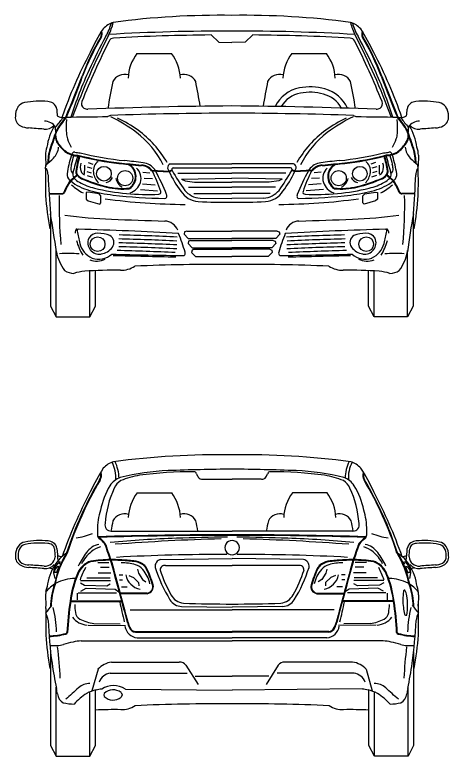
# Model space of a CAD drawing. Header units: millimetres. Extents: x -1 to 67.8, y -7.6 to 12.
# Drawn here: x 46.992 to 49.076, y 0.003 to 3.564 of the extents above; entities that cross this region are included whole.
import ezdxf

# ---------------------------------------------------------------- set-up
doc = ezdxf.new("R2010")
doc.units = ezdxf.units.MM

# ---------------------------------------------------------------- blocks, each defined once
blk = doc.blocks.new('2007 Saab 9-5 - Front view')
for p, q in [((-0.1003, 1.3534), (-0.0634, 1.3184)), ((0.1003, 1.3534), (0.0634, 1.3184)), ((-0.0634, 1.3184), (0, 1.3176)), ((0.0634, 1.3184), (0, 1.3176)), ((-0.4558, 1.2652), (-0.29, 1.2652)), ((0.2876, 1.2652), (0.4534, 1.2652)), ((-0.5836, 0.9668), (-0.5955, 0.9616)), ((0.5836, 0.9668), (0.5955, 0.9616)), ((-0.8128, 0.9536), (-0.7972, 0.9591)), ((0.8128, 0.9536), (0.7972, 0.9591)), ((-0.8951, 0.7756), (-0.8938, 0.7213)), ((-0.7701, 0.7781), (-0.7554, 0.7732)), ((-0.7691, 0.781), (-0.7545, 0.776)), ((-0.7545, 0.776), (-0.7389, 0.7764)), ((-0.7544, 0.773), (-0.7388, 0.7734)), ((0.7544, 0.773), (0.7388, 0.7734)), ((0.7545, 0.776), (0.7389, 0.7764)), ((0.7691, 0.781), (0.7545, 0.776)), ((0.7701, 0.7781), (0.7554, 0.7732)), ((0.8951, 0.7756), (0.8938, 0.7213)), ((-0.8944, 0.7098), (-0.8932, 0.7299)), ((-0.6953, 0.7196), (-0.6724, 0.7131)), ((-0.6898, 0.7413), (-0.6676, 0.7337)), ((-0.2959, 0.7351), (0, 0.7351)), ((-0.2818, 0.716), (0, 0.716)), ((0.2959, 0.7351), (0, 0.7351)), ((0.2818, 0.716), (0, 0.716)), ((0.6898, 0.7413), (0.6676, 0.7337)), ((0.6953, 0.7196), (0.6724, 0.7131)), ((0.8944, 0.7098), (0.8932, 0.7299)), ((-0.7595, 0.6686), (-0.7443, 0.681)), ((-0.7576, 0.6663), (-0.7425, 0.6786)), ((-0.6964, 0.6979), (-0.6752, 0.6919)), ((-0.6947, 0.6778), (-0.6697, 0.6707)), ((-0.4279, 0.6949), (-0.3942, 0.6915)), ((-0.3856, 0.7015), (-0.3015, 0.6967)), ((-0.3842, 0.7045), (-0.302, 0.6998)), ((-0.302, 0.6998), (-0.2886, 0.7051)), ((-0.3015, 0.6967), (-0.2877, 0.7022)), ((-0.2593, 0.6905), (0, 0.6905)), ((0.2593, 0.6905), (0, 0.6905)), ((0.3015, 0.6967), (0.2877, 0.7022)), ((0.302, 0.6998), (0.2886, 0.7051)), ((0.3856, 0.7015), (0.3015, 0.6967)), ((0.3842, 0.7045), (0.302, 0.6998)), ((0.4279, 0.6949), (0.3942, 0.6915)), ((0.6947, 0.6778), (0.6697, 0.6707)), ((0.6964, 0.6979), (0.6752, 0.6919)), ((0.7576, 0.6663), (0.7425, 0.6786)), ((0.7595, 0.6686), (0.7443, 0.681)), ((-0.776, 0.6545), (-0.7596, 0.6686)), ((-0.774, 0.6522), (-0.7576, 0.6663)), ((-0.4212, 0.6657), (-0.3819, 0.6635)), ((-0.2412, 0.6614), (0.0002, 0.6659)), ((-0.2412, 0.6614), (-0.2251, 0.6524)), ((-0.2251, 0.6524), (-0.1788, 0.6463)), ((-0.1788, 0.6463), (0, 0.6463)), ((0.2412, 0.6614), (-0.0002, 0.6659)), ((0.1788, 0.6463), (0, 0.6463)), ((0.2251, 0.6524), (0.1788, 0.6463)), ((0.2412, 0.6614), (0.2251, 0.6524)), ((0.4212, 0.6657), (0.3819, 0.6635)), ((0.774, 0.6522), (0.7576, 0.6663)), ((0.776, 0.6545), (0.7596, 0.6686)), ((-0.4391, 0.6119), (-0.3572, 0.6052)), ((-0.429, 0.6377), (-0.3684, 0.6343)), ((-0.2085, 0.6217), (0, 0.6217)), ((0.2085, 0.6217), (0, 0.6217)), ((0.4391, 0.6119), (0.3572, 0.6052)), ((0.429, 0.6377), (0.3684, 0.6343)), ((-0.8773, 0.5928), (-0.8157, 0.5928)), ((-0.8773, 0.5898), (-0.8157, 0.5898)), ((-0.6893, 0.5984), (-0.699, 0.5976)), ((-0.699, 0.5976), (-0.699, 0.5652)), ((-0.6375, 0.5903), (-0.6893, 0.5984)), ((-0.6285, 0.5806), (-0.6375, 0.5903)), ((-0.6285, 0.5474), (-0.6285, 0.5806)), ((-0.1833, 0.5921), (0, 0.5921)), ((0.1833, 0.5921), (0, 0.5921)), ((0.6285, 0.5806), (0.6375, 0.5903)), ((0.6285, 0.5474), (0.6285, 0.5806)), ((0.6375, 0.5903), (0.6893, 0.5984)), ((0.6893, 0.5984), (0.699, 0.5976)), ((0.699, 0.5976), (0.699, 0.5652)), ((0.8773, 0.5928), (0.8157, 0.5928)), ((0.8773, 0.5898), (0.8157, 0.5898)), ((-0.699, 0.5652), (-0.6893, 0.5571)), ((-0.6893, 0.5571), (-0.6342, 0.541)), ((-0.6342, 0.541), (-0.6285, 0.5474)), ((-0.1528, 0.569), (0.0001, 0.5675)), ((0.1528, 0.569), (-0.0001, 0.5675)), ((0.6342, 0.541), (0.6285, 0.5474)), ((0.6893, 0.5571), (0.6342, 0.541)), ((0.699, 0.5652), (0.6893, 0.5571)), ((-0.8706, 0.4925), (-0.8706, 0.0513)), ((0.8706, 0.4925), (0.8706, 0.0513)), ((-0.2268, 0.408), (-0.2295, 0.3968)), ((-0.2295, 0.3968), (-0.2102, 0.3763)), ((-0.217, 0.4117), (-0.2268, 0.408)), ((-0.217, 0.4117), (0, 0.4117)), ((0.217, 0.4117), (0, 0.4117)), ((0.2295, 0.3968), (0.2102, 0.3763)), ((0.217, 0.4117), (0.2268, 0.408)), ((0.2268, 0.408), (0.2295, 0.3968)), ((-0.2078, 0.3627), (-0.2105, 0.3515)), ((-0.2102, 0.3763), (0, 0.3763)), ((-0.198, 0.3664), (-0.2078, 0.3627)), ((-0.198, 0.3664), (0, 0.3664)), ((0.2102, 0.3763), (0, 0.3763)), ((0.198, 0.3664), (0, 0.3664)), ((0.198, 0.3664), (0.2078, 0.3627)), ((0.2078, 0.3627), (0.2105, 0.3515)), ((-0.2105, 0.3515), (-0.1912, 0.331)), ((-0.1815, 0.324), (-0.1913, 0.3204)), ((-0.1912, 0.331), (0, 0.331)), ((-0.1815, 0.324), (0, 0.324)), ((0.1912, 0.331), (0, 0.331)), ((0.1815, 0.324), (0, 0.324)), ((0.1815, 0.324), (0.1913, 0.3204)), ((0.2105, 0.3515), (0.1912, 0.331)), ((-0.8435, 0), (-0.8435, 0.3176)), ((-0.1913, 0.3204), (-0.194, 0.3092)), ((-0.194, 0.3092), (-0.1748, 0.2887)), ((-0.1748, 0.2887), (0, 0.2887)), ((0.1748, 0.2887), (0, 0.2887)), ((0.194, 0.3092), (0.1748, 0.2887)), ((0.1913, 0.3204), (0.194, 0.3092)), ((0.8435, 0), (0.8435, 0.3176)), ((-0.6827, 0), (-0.6827, 0.2203)), ((-0.6556, 0.0513), (-0.6556, 0.2217)), ((0.6556, 0.0513), (0.6556, 0.2217)), ((0.6827, 0), (0.6827, 0.2203)), ((-0.8706, 0.0513), (-0.8435, 0)), ((-0.6827, 0), (-0.6556, 0.0513)), ((0.6827, 0), (0.6556, 0.0513)), ((0.8706, 0.0513), (0.8435, 0)), ((-0.8435, 0), (-0.6827, 0)), ((0.8435, 0), (0.6827, 0))]:
    blk.add_line(p, q)
for centre, radius in [((-0.6142, 0.687), 0.0353), ((0.6142, 0.687), 0.0353), ((-0.5126, 0.6658), 0.0364), ((0.5126, 0.6658), 0.0364), ((-0.6447, 0.3486), 0.0352), ((0.6447, 0.3486), 0.0352)]:
    blk.add_circle(centre, radius)
for centre, radius, start, end in [((-0.0536, -2.49), 3.9381, 89.2204, 97.5236), ((0.0536, -2.49), 3.9381, 82.4764, 90.7796), ((-0.5374, 1.3096), 0.1092, 106.9111, 137.6632), ((-0.8411, 1.4863), 0.2737, 329.4825, 343.7416), ((-0.8347, 1.4762), 0.2725, 332.8747, 346.8249), ((0.5374, 1.3096), 0.1092, 42.3368, 73.0889), ((0.8347, 1.4762), 0.2725, 193.1751, 207.1253), ((0.8411, 1.4863), 0.2737, 196.2584, 210.5175), ((0.2346, 0.8388), 1.0118, 147.4459, 154.8099), ((-0.6545, 1.3579), 0.0285, 329.5765, 20.4071), ((-0.6545, 1.3579), 0.0315, 329.5765, 24.5564), ((-0.0169, -8.553), 9.9254, 89.90246, 93.31142), ((-0.0169, -8.553), 9.9068, 90.4822, 93.18742), ((0.0169, -8.553), 9.9254, 86.68858, 90.09754), ((0.0169, -8.553), 9.9068, 86.81258, 89.5178), ((-0.2346, 0.8388), 1.0118, 25.1901, 32.5541), ((0.6545, 1.3579), 0.0315, 155.4436, 210.4235), ((0.6545, 1.3579), 0.0285, 159.5929, 210.4235), ((2.6838, -0.3263), 3.6808, 152.8747, 159.5394), ((2.6838, -0.3263), 3.6659, 153.2432, 158.2225), ((0.4147, 0.7301), 1.2114, 149.5765, 159.409), ((0.4147, 0.7301), 1.2084, 149.5765, 159.409), ((1.8062, 0.0476), 2.7394, 151.6766, 155.4427), ((-0.5663, 1.3124), 0.0261, 93.1874, 153.2432), ((0.5663, 1.3124), 0.0261, 26.7568, 86.8126), ((-2.6838, -0.3263), 3.6659, 21.7775, 26.7568), ((-2.6838, -0.3263), 3.6808, 20.4606, 27.1253), ((-1.8062, 0.0476), 2.7394, 24.5573, 28.3234), ((-0.4147, 0.7301), 1.2084, 20.591, 30.4235), ((-0.4147, 0.7301), 1.2114, 20.591, 30.4235), ((1.3972, 0.1817), 2.3456, 152.3707, 160.6826), ((-0.286, 1.1375), 0.2124, 143.0565, 177.6664), ((-0.4598, 1.1375), 0.2124, 2.3336, 36.9435), ((0.4574, 1.1375), 0.2124, 143.0565, 177.6664), ((0.2836, 1.1375), 0.2124, 2.3336, 36.9435), ((-1.3972, 0.1817), 2.3456, 19.3174, 27.6293), ((1.1336, 0.355), 1.9999, 155.4427, 162.4107), ((-1.1336, 0.355), 1.9999, 17.5893, 24.5573), ((-6.5629, 3.3515), 6.2424, 337.46479, 339.409), ((-6.5629, 3.3515), 6.2454, 337.46479, 339.409), ((-0.5157, 1.1003), 0.0638, 73.028, 151.6609), ((-0.2301, 1.1003), 0.0638, 28.3391, 106.972), ((0.2277, 1.1003), 0.0638, 73.028, 151.6609), ((0.5133, 1.1003), 0.0638, 28.3391, 106.972), ((6.5629, 3.3515), 6.2454, 200.591, 202.53521), ((6.5629, 3.3515), 6.2424, 200.591, 202.53521), ((1.9498, 0.607), 2.5754, 168.2692, 171.2195), ((-2.6956, 0.607), 2.5754, 9.0266, 11.7308), ((2.6932, 0.607), 2.5754, 168.2692, 170.9726), ((-1.9522, 0.607), 2.5754, 8.7824, 11.7308), ((0.3553, 0.9366), 0.1655, 100.882, 153.5808), ((0.3553, 0.9366), 0.1399, 100.882, 148.4859), ((0.3748, 0.8356), 0.2683, 74.518, 100.882), ((0.3748, 0.8356), 0.2426, 74.518, 100.882), ((0.4009, 0.93), 0.1447, 30.022, 74.518), ((0.4009, 0.93), 0.1703, 24.8071, 74.518), ((-0.9222, 0.6534), 0.3823, 84.1888, 100.9597), ((-0.8896, 0.9735), 0.0605, 58.9723, 84.1888), ((-0.6963, 1.0241), 0.0261, 158.2225, 235.429), ((0.6963, 1.0241), 0.0261, 304.571, 21.7775), ((0.8896, 0.9735), 0.0605, 95.8112, 121.0277), ((0.9222, 0.6534), 0.3823, 79.0403, 95.8112), ((-0.9669, 0.967), 0.0726, 146.0793, 183.1418), ((-0.9846, 0.9777), 0.0521, 101.4487, 144.9675), ((-0.8769, 0.9946), 0.0359, 4.6718, 58.9723), ((4.4861, 1.4329), 5.345, 184.6718, 185.025), ((-0.6915, 1.031), 0.0344, 235.429, 269.4888), ((0.1758, -21.286), 22.2994, 90.45165, 92.2298), ((-0.1758, -21.286), 22.2994, 87.7702, 89.54835), ((0.6915, 1.031), 0.0344, 270.5112, 304.571), ((-4.4861, 1.4329), 5.345, 354.975, 355.3282), ((0.8769, 0.9946), 0.0359, 121.0277, 175.3282), ((0.9846, 0.9777), 0.0521, 35.0325, 78.5513), ((0.9669, 0.967), 0.0726, 356.8582, 33.9207), ((-0.995, 0.9573), 0.0448, 172.5567, 244.4334), ((-0.8111, 1.0113), 0.054, 239.6131, 284.9051), ((-0.9625, 23.0743), 22.1158, 270.42833, 270.95098), ((0.0607, -17.4762), 18.4543, 90.18832, 92.00062), ((-0.0607, -17.4762), 18.4543, 87.99938, 89.81168), ((0.9625, 23.0743), 22.1158, 269.04902, 269.57167), ((0.8111, 1.0113), 0.054, 255.0949, 300.3869), ((0.995, 0.9573), 0.0448, 295.5666, 7.4433), ((-0.9009, 0.8738), 0.0659, 34.6896, 89.3942), ((-1.1382, 1.1804), 0.3967, 317.2754, 325.1119), ((-0.5092, 0.7083), 0.3819, 138.9526, 151.1988), ((-0.5092, 0.7083), 0.3789, 138.9526, 151.1988), ((-0.3191, 0.9102), 0.4762, 175.5721, 183.6258), ((-0.8626, 0.3567), 0.6655, 52.5495, 65.0087), ((-0.8244, 0.3799), 0.637, 54.0636, 64.338), ((0.8244, 0.3799), 0.637, 115.662, 125.9364), ((0.8626, 0.3567), 0.6655, 114.9913, 127.4505), ((0.3191, 0.9102), 0.4762, 356.3742, 4.4279), ((0.5092, 0.7083), 0.3789, 28.8012, 41.0474), ((0.5092, 0.7083), 0.3819, 28.8012, 41.0474), ((1.1382, 1.1804), 0.3967, 214.8881, 222.7246), ((0.9009, 0.8738), 0.0659, 90.6058, 145.3104), ((-0.9691, 1.0115), 0.105, 244.4334, 265.9391), ((-1.5355, -6.9675), 7.8941, 85.40401, 85.93915), ((-0.8981, 0.9616), 0.0606, 265.404, 316.7081), ((-0.6369, 0.7839), 0.2528, 148.1215, 173.1003), ((22.049, -7.0915), 24.2451, 160.77381, 160.98155), ((-12.8399, 0.2333), 12.0123, 3.1231, 3.23584), ((22.049, -7.0915), 24.2421, 160.77381, 160.80265), ((-0.7394, 0.4971), 0.4923, 29.5926, 54.0636), ((0.7394, 0.4971), 0.4923, 125.9364, 150.4074), ((-22.049, -7.0915), 24.2421, 19.19735, 19.22619), ((-22.049, -7.0915), 24.2451, 19.01845, 19.22619), ((12.8399, 0.2333), 12.0123, 176.76416, 176.8769), ((0.6369, 0.7839), 0.2528, 6.8997, 31.8785), ((0.8981, 0.9616), 0.0606, 223.2919, 274.596), ((1.5355, -6.9675), 7.8941, 94.06085, 94.59599), ((0.9691, 1.0115), 0.105, 274.0609, 295.5666), ((22.049, -7.0915), 24.2421, 160.82137, 160.98155), ((-12.8399, 0.2333), 12.0093, 2.98316, 3.05044), ((-0.7976, 0.8633), 0.0495, 186.0832, 215.2253), ((-12.8399, 0.2333), 12.0123, 2.98316, 3.08541), ((-0.7976, 0.8633), 0.0465, 186.0832, 215.2253), ((-0.6965, 0.8863), 0.098, 183.6258, 199.014), ((-0.733, 0.5258), 0.4524, 26.8722, 52.5495), ((0.733, 0.5258), 0.4524, 127.4505, 153.1278), ((0.6965, 0.8863), 0.098, 340.986, 356.3742), ((0.7976, 0.8633), 0.0465, 324.7747, 353.9168), ((0.7976, 0.8633), 0.0495, 324.7747, 353.9168), ((12.8399, 0.2333), 12.0123, 176.91459, 177.01684), ((12.8399, 0.2333), 12.0093, 176.94956, 177.01684), ((-22.049, -7.0915), 24.2421, 19.01845, 19.17863), ((-0.6778, 0.9423), 0.193, 213.8493, 230.1765), ((-0.6778, 0.9423), 0.19, 213.8493, 230.1765), ((-0.5429, 0.9392), 0.2604, 199.014, 208.7017), ((0.5429, 0.9392), 0.2604, 331.2983, 340.986), ((0.6778, 0.9423), 0.19, 309.8235, 326.1507), ((0.6778, 0.9423), 0.193, 309.8235, 326.1507), ((-0.793, 0.7766), 0.1021, 158.3, 180.518), ((-0.7003, 0.7499), 0.1822, 160.9816, 173.3375), ((-0.7003, 0.7499), 0.1792, 160.9816, 173.3375), ((-0.9209, 0.8244), 0.0897, 316.1065, 353.5066), ((-0.7504, 0.8553), 0.0796, 230.1765, 255.8735), ((-0.7504, 0.8553), 0.0766, 230.1765, 255.8735), ((-0.7042, 0.7505), 0.0709, 150.4441, 154.7961), ((-0.7563, 0.78), 0.011, 77.8086, 150.4441), ((-0.7155, 0.9689), 0.1822, 257.8086, 265.9337), ((-0.3627, 2.2476), 1.5055, 255.9447, 264.2203), ((0.3627, 2.2476), 1.5055, 275.7797, 284.0553), ((0.7155, 0.9689), 0.1822, 274.0663, 282.1914), ((0.7563, 0.78), 0.011, 29.5559, 102.1914), ((0.7042, 0.7505), 0.0709, 25.2039, 29.5559), ((0.7504, 0.8553), 0.0766, 284.1265, 309.8235), ((0.7504, 0.8553), 0.0796, 284.1265, 309.8235), ((0.9209, 0.8244), 0.0897, 186.4934, 223.8935), ((0.7003, 0.7499), 0.1792, 6.6625, 19.0184), ((0.7003, 0.7499), 0.1822, 6.6625, 19.0184), ((0.793, 0.7766), 0.1021, 359.482, 21.7), ((-1.0589, 0.9572), 0.2813, 306.0998, 316.1065), ((-0.0298, 0.6716), 0.8573, 173.3375, 175.5976), ((-0.0298, 0.6716), 0.8543, 173.3375, 175.4727), ((-0.2069, 0.5996), 0.5906, 163.121, 171.4819), ((-0.7042, 0.7505), 0.0709, 157.231, 163.121), ((-2.8866, 1.3182), 2.1963, 344.5432, 345.6609), ((1.3191, 0.1477), 2.1523, 163.0976, 165.367), ((-2.8866, 1.3182), 2.1963, 345.7393, 345.7404), ((-0.3557, 0.6493), 0.3969, 162.0099, 172.6665), ((-0.3557, 0.6493), 0.3939, 161.9834, 172.6665), ((-0.3924, 2.0828), 1.3545, 255.1458, 255.43), ((-0.3924, 2.0828), 1.3515, 255.1458, 263.6472), ((-0.3924, 2.0828), 1.3545, 255.5571, 263.6472), ((-0.9092, -3.1514), 3.9211, 82.9281, 84.2203), ((0.9092, -3.1514), 3.9211, 95.7797, 97.0719), ((0.3924, 2.0828), 1.3515, 276.3528, 284.8542), ((0.3924, 2.0828), 1.3545, 276.3528, 284.4429), ((0.3557, 0.6493), 0.3939, 7.3335, 18.0166), ((0.3924, 2.0828), 1.3545, 284.57, 284.8542), ((0.3557, 0.6493), 0.3969, 7.3335, 17.9901), ((-1.3191, 0.1477), 2.1523, 14.633, 16.9024), ((2.8866, 1.3182), 2.1963, 194.2596, 194.2607), ((2.8866, 1.3182), 2.1963, 194.3391, 195.4568), ((0.7042, 0.7505), 0.0709, 16.879, 22.769), ((0.2069, 0.5996), 0.5906, 8.5181, 16.879), ((1.0589, 0.9572), 0.2813, 223.8935, 233.9002), ((0.0298, 0.6716), 0.8543, 4.5273, 6.6625), ((0.0298, 0.6716), 0.8573, 4.4024, 6.6625), ((-0.6587, 0.7022), 0.1152, 164.5432, 175.0877), ((-0.6631, 0.7197), 0.0646, 163.9684, 199.2167), ((-1.6052, 0.7185), 0.8985, 357.9217, 0.5887), ((-0.6085, 0.7003), 0.0569, 126.1178, 187.8676), ((-0.0541, 5.1215), 4.412, 263.6472, 264.2279), ((-0.0541, 5.1215), 4.409, 263.6472, 265.0625), ((-0.5287, 0.674), 0.0656, 1.4044, 61.9137), ((-0.0541, 5.1215), 4.412, 264.3197, 265.0625), ((-0.5287, 0.674), 0.0686, 1.4044, 56.4446), ((-0.5019, 0.6653), 0.0659, 342.0353, 48.1738), ((-0.4401, 0.6534), 0.0728, 41.4631, 85.0625), ((-0.4401, 0.6534), 0.0758, 42.4163, 85.0625), ((-0.4365, 0.6594), 0.0811, 35.5623, 82.9281), ((-0.287, 0.7155), 0.0216, 114.3498, 183.1125), ((0.1111, 0.8811), 0.4515, 201.6777, 203.6779), ((-0.2793, 0.7069), 0.00947, 104.9616, 210.2711), ((0.2793, 0.7069), 0.00947, 329.7289, 75.0384), ((0.287, 0.7155), 0.0216, 356.8875, 65.6502), ((-0.1111, 0.8811), 0.4515, 336.3221, 338.3223), ((0.4365, 0.6594), 0.0811, 97.0719, 144.4377), ((0.4401, 0.6534), 0.0758, 94.9375, 137.5837), ((0.4401, 0.6534), 0.0728, 94.9375, 138.5369), ((0.0541, 5.1215), 4.409, 274.9375, 276.3528), ((0.0541, 5.1215), 4.412, 274.9375, 275.6803), ((0.5019, 0.6653), 0.0659, 131.8262, 197.9647), ((0.5287, 0.674), 0.0686, 123.5554, 178.5956), ((0.5287, 0.674), 0.0656, 118.0863, 178.5956), ((0.0541, 5.1215), 4.412, 275.7721, 276.3528), ((0.6085, 0.7003), 0.0569, 352.1324, 53.8822), ((1.6052, 0.7185), 0.8985, 179.4113, 182.0783), ((0.6631, 0.7197), 0.0646, 340.7833, 16.0316), ((0.6587, 0.7022), 0.1152, 4.9123, 15.4568), ((3.011, 0.6474), 3.9059, 179.0845, 180.9595), ((-0.8921, 0.7058), 0.00465, 20.9967, 119.0705), ((-0.9645, 0.678), 0.0822, 2.1439, 20.9967), ((3.0525, 0.8284), 3.9376, 182.1439, 184.8613), ((-0.758, 0.6821), 0.0333, 171.4819, 230.0034), ((-0.7449, 0.7096), 0.0286, 175.0877, 224.2527), ((-0.737, 0.6842), 0.0272, 164.6869, 214.6398), ((-0.7239, 0.6966), 0.0257, 172.6665, 214.4975), ((-0.7239, 0.6966), 0.0227, 172.6665, 214.4975), ((-0.7005, 0.7127), 0.0541, 214.4975, 246.508), ((-0.7005, 0.7127), 0.0511, 214.4975, 246.508), ((-0.6972, 0.7078), 0.0285, 199.2167, 247.0164), ((-0.5786, 0.7044), 0.0871, 187.8676, 224.2801), ((-1.1028, 0.3461), 0.8032, 18.5521, 26.2477), ((-1.1657, 0.2547), 0.9146, 29.3923, 29.605), ((-1.1657, 0.2547), 0.9146, 21.3168, 29.1693), ((0.1111, 0.8811), 0.4515, 204.0822, 217.9251), ((1.0781, 1.5102), 1.5868, 210.6149, 214.6877), ((-1.0781, 1.5102), 1.5868, 325.3123, 329.3851), ((-0.1111, 0.8811), 0.4515, 322.0749, 335.9178), ((1.1657, 0.2547), 0.9146, 150.8307, 158.6832), ((1.1028, 0.3461), 0.8032, 153.7523, 161.4479), ((1.1657, 0.2547), 0.9146, 150.395, 150.6077), ((0.5786, 0.7044), 0.0871, 315.7199, 352.1324), ((0.6972, 0.7078), 0.0285, 292.9836, 340.7833), ((0.7005, 0.7127), 0.0511, 293.492, 325.5025), ((0.7005, 0.7127), 0.0541, 293.492, 325.5025), ((0.7239, 0.6966), 0.0227, 325.5025, 7.3335), ((0.7239, 0.6966), 0.0257, 325.5025, 7.3335), ((0.737, 0.6842), 0.0272, 325.3602, 15.3131), ((0.7449, 0.7096), 0.0286, 315.7473, 4.9123), ((0.758, 0.6821), 0.0333, 309.9966, 8.5181), ((-3.0525, 0.8284), 3.9376, 355.1387, 357.8561), ((0.9645, 0.678), 0.0822, 159.0033, 177.8561), ((0.8921, 0.7058), 0.00465, 60.9295, 159.0033), ((-3.011, 0.6474), 3.9059, 359.0405, 0.9155), ((-0.5482, 0.4977), 0.2766, 145.574, 158.8502), ((-0.5482, 0.4977), 0.2736, 145.6213, 158.8502), ((-0.6192, 0.8476), 0.2493, 230.0034, 230.9229), ((-0.6192, 0.8476), 0.2493, 231.6145, 254.9502), ((-0.6894, 0.7249), 0.0899, 220.5737, 241.4531), ((-0.5879, 0.9115), 0.3023, 241.4531, 256.3897), ((-0.4274, 1.3409), 0.739, 246.508, 256.3411), ((-0.4274, 1.3409), 0.736, 246.508, 256.3411), ((-0.6151, 0.6896), 0.0471, 285.0445, 334.9172), ((-0.492, 0.6807), 0.0679, 194.5533, 239.236), ((-0.5325, 0.6739), 0.0693, 306.2928, 1.4044), ((-0.5325, 0.6739), 0.0723, 306.2928, 1.4044), ((-0.5137, 0.6691), 0.0783, 288.8154, 342.0353), ((0.5137, 0.6691), 0.0783, 197.9647, 251.1846), ((0.5325, 0.6739), 0.0723, 178.5956, 233.7072), ((0.5325, 0.6739), 0.0693, 178.5956, 233.7072), ((0.492, 0.6807), 0.0679, 300.764, 345.4467), ((0.6151, 0.6896), 0.0471, 205.0828, 254.9555), ((0.4274, 1.3409), 0.736, 283.6589, 293.492), ((0.4274, 1.3409), 0.739, 283.6589, 293.492), ((0.5879, 0.9115), 0.3023, 283.6103, 298.5469), ((0.6192, 0.8476), 0.2493, 285.0498, 308.3855), ((0.6894, 0.7249), 0.0899, 298.5469, 319.4263), ((0.5482, 0.4977), 0.2736, 21.1498, 34.3787), ((0.6192, 0.8476), 0.2493, 309.0771, 309.9966), ((0.5482, 0.4977), 0.2766, 21.1498, 34.426), ((-0.593, 0.8295), 0.2639, 227.7878, 242.6116), ((-0.4698, 1.4034), 0.8248, 254.9502, 263.0156), ((-0.4048, 1.668), 1.0807, 256.3897, 272.8515), ((-0.5241, 0.9431), 0.3297, 256.3411, 275.7368), ((-0.5241, 0.9431), 0.3267, 256.3411, 275.7368), ((-0.1397, 0.6849), 0.1167, 221.7922, 263.5714), ((0.1397, 0.6849), 0.1167, 276.4286, 318.2078), ((0.4048, 1.668), 1.0807, 267.1485, 283.6103), ((0.5241, 0.9431), 0.3297, 264.2632, 283.6589), ((0.5241, 0.9431), 0.3267, 264.2632, 283.6589), ((0.4698, 1.4034), 0.8248, 276.9844, 285.0498), ((0.593, 0.8295), 0.2639, 297.3884, 312.2122), ((0.6965, 0.6965), 1.5949, 184.1173, 189.9235), ((1.3424, 0.5355), 2.1718, 178.7436, 184.9914), ((-0.8157, 0.6047), 0.0119, 270, 326.2484), ((-0.8157, 0.6047), 0.0149, 270, 326.2484), ((-0.2986, 2.8005), 2.2323, 263.0156, 269.4134), ((-0.3507, 0.5986), 0.00988, 268.1842, 18.5521), ((-0.3204, 0.5754), 0.00723, 261.4089, 338.6832), ((-0.3321, 0.58), 0.0198, 338.6832, 21.3168), ((-0.1565, 0.6576), 0.1038, 211.3594, 267.3311), ((0.1565, 0.6576), 0.1038, 272.6689, 328.6406), ((0.3321, 0.58), 0.0198, 158.6832, 201.3168), ((0.3204, 0.5754), 0.00723, 201.3168, 278.5911), ((0.2986, 2.8005), 2.2323, 270.5866, 276.9844), ((0.3507, 0.5986), 0.00988, 161.4479, 271.8158), ((0.8157, 0.6047), 0.0149, 213.7516, 270), ((0.8157, 0.6047), 0.0119, 213.7516, 270), ((-1.3424, 0.5355), 2.1718, 355.0086, 1.2564), ((-0.6965, 0.6965), 1.5949, 350.0765, 355.8827), ((-0.2172, 3.4026), 2.8628, 262.159, 269.8502), ((-0.0256, 2.8213), 2.2715, 266.5739, 270.6448), ((0.0256, 2.8213), 2.2715, 269.3552, 273.4261), ((0.2172, 3.4026), 2.8628, 270.1498, 277.841), ((-5.3013, -0.2837), 4.4982, 7.6112, 9.9645), ((-0.4891, 2.8208), 2.354, 262.3617, 267.8209), ((0.9643, 41.018), 40.5789, 267.82095, 268.18357), ((-0.9643, 41.018), 40.5789, 271.81643, 272.17905), ((0.4891, 2.8208), 2.354, 272.1791, 277.6383), ((5.3013, -0.2837), 4.4982, 170.0355, 172.3888), ((-0.3242, 0.3903), 0.0692, 21.8016, 88.1836), ((0.3242, 0.3903), 0.0692, 91.8164, 158.1984), ((-0.7312, 0.4039), 0.022, 121.1021, 184.3451), ((-0.7361, 0.413), 0.00727, 92.2022, 192.2613), ((4.487, 1.5481), 5.3523, 192.2613, 192.9065), ((-1.1558, -15.2517), 15.6775, 86.71065, 88.46702), ((-0.6446, 0.351), 0.05, 88.45, 149.0661), ((-0.6485, 0.2085), 0.1926, 70.8501, 88.45), ((-0.9398, -14.6575), 15.0558, 87.42136, 88.48236), ((-0.9195, 0.1193), 0.7202, 15.3546, 22.9447), ((0.9195, 0.1193), 0.7202, 157.0553, 164.6454), ((1.1558, -15.2517), 15.6775, 91.53298, 93.28935), ((0.9398, -14.6575), 15.0558, 91.51764, 92.57864), ((0.6485, 0.2085), 0.1926, 91.55, 109.1499), ((0.6446, 0.351), 0.05, 30.9339, 91.55), ((-4.487, 1.5481), 5.3523, 347.0935, 347.7387), ((0.7361, 0.413), 0.00727, 347.7387, 87.7978), ((0.7312, 0.4039), 0.022, 355.6549, 58.8979), ((-0.4831, 0.4374), 0.2726, 195.1426, 211.4132), ((-0.6369, 0.3556), 0.0549, 157.2916, 279.0311), ((-0.6065, 0.3567), 0.0398, 325.9753, 57.8869), ((-0.9423, -14.6768), 15.0558, 87.42136, 88.48236), ((0.9423, -14.6768), 15.0558, 91.51764, 92.57864), ((0.6065, 0.3567), 0.0398, 122.1131, 214.0247), ((0.6369, 0.3556), 0.0549, 260.9689, 22.7084), ((0.4831, 0.4374), 0.2726, 328.5868, 344.8574), ((-0.6315, 0.3752), 0.1012, 192.9065, 247.1267), ((-0.6417, 0.3858), 0.0854, 279.0311, 323.0421), ((-0.941, -14.6955), 15.0558, 87.42136, 88.48236), ((-0.941, -14.7143), 15.0558, 87.42136, 88.48236), ((0.941, -14.7143), 15.0558, 91.51764, 92.57864), ((0.941, -14.6955), 15.0558, 91.51764, 92.57864), ((0.6417, 0.3858), 0.0854, 216.9579, 260.9689), ((0.6315, 0.3752), 0.1012, 292.8733, 347.0935), ((-0.6197, 0.3566), 0.2274, 191.2876, 216.2494), ((-0.7882, -0.5487), 0.8524, 86.3342, 92.6155), ((-0.6404, 0.3748), 0.0977, 251.8441, 310.4966), ((0.6372, 53.6083), 53.3216, 268.6953, 269.06889), ((-1.4166, -43.3838), 43.6846, 88.49506, 88.88852), ((-0.9491, -14.7323), 15.0558, 87.42136, 88.48236), ((-0.2411, 0.3055), 0.0167, 314.7854, 15.3546), ((0.2411, 0.3055), 0.0167, 164.6454, 225.2146), ((-0.6372, 53.6083), 53.3216, 270.93111, 271.3047), ((1.4166, -43.3838), 43.6846, 91.11148, 91.50494), ((0.9491, -14.7323), 15.0558, 91.51764, 92.57864), ((0.6404, 0.3748), 0.0977, 229.5034, 288.1559), ((0.7882, -0.5487), 0.8524, 87.3845, 93.6658), ((0.6197, 0.3566), 0.2274, 323.7506, 348.7124), ((-0.6491, 0.3532), 0.0862, 247.4204, 298.3472), ((-0.0801, -8.1447), 8.3961, 89.45329, 92.63249), ((0.0801, -8.1447), 8.3961, 87.36751, 90.54671), ((0.6491, 0.3532), 0.0862, 241.6528, 292.5796), ((-0.7551, 0.2969), 0.0888, 237.2714, 267.6537), ((-0.6812, -0.0366), 0.2567, 95.6695, 107.5774), ((-0.5643, -1.8859), 2.1095, 89.1983, 93.8676), ((-0.533, 0.351), 0.1275, 269.1983, 301.8234), ((0.533, 0.351), 0.1275, 238.1766, 270.8017), ((0.5643, -1.8859), 2.1095, 86.1324, 90.8017), ((0.6812, -0.0366), 0.2567, 72.4226, 84.3305), ((0.7551, 0.2969), 0.0888, 272.3463, 302.7286)]:
    blk.add_arc(centre, radius, start, end)
blk = doc.blocks.new('2007 Saab 9-5 - Rear view')
for p, q in [((-0.1403, 1.3301), (0, 1.3301)), ((0.1403, 1.3301), (0, 1.3301)), ((-0.4558, 1.2652), (-0.29, 1.2652)), ((0.4558, 1.2652), (0.29, 1.2652)), ((-0.5801, 1.0813), (0, 1.0813)), ((0.5801, 1.0813), (0, 1.0813)), ((-0.8285, 0.9345), (-0.8447, 0.9167)), ((-0.8273, 0.9226), (-0.8258, 0.9345)), ((-0.6449, 0.9297), (-0.5915, 0.9297)), ((-0.3422, 0.9455), (0, 0.9494)), ((0.3422, 0.9455), (0, 0.9494)), ((0.6449, 0.9297), (0.5915, 0.9297)), ((0.8273, 0.9226), (0.8258, 0.9345)), ((0.8285, 0.9345), (0.8447, 0.9167)), ((-0.8774, 0.9055), (-0.8584, 0.9)), ((-0.8554, 0.895), (-0.8566, 0.8808)), ((-0.8447, 0.9167), (-0.8554, 0.895)), ((-0.8437, 0.9061), (-0.8528, 0.8934)), ((-0.8528, 0.8934), (-0.8528, 0.8832)), ((-0.8317, 0.911), (-0.8439, 0.8793)), ((-0.6323, 0.9077), (-0.5907, 0.9077)), ((-0.4545, 0.8979), (-0.4497, 0.8787)), ((-0.3192, 0.9162), (0, 0.9162)), ((0.3192, 0.9162), (0, 0.9162)), ((0.4545, 0.8979), (0.4497, 0.8787)), ((0.6323, 0.9077), (0.5907, 0.9077)), ((0.8317, 0.911), (0.8439, 0.8793)), ((0.8437, 0.9061), (0.8528, 0.8934)), ((0.8447, 0.9167), (0.8554, 0.895)), ((0.8528, 0.8934), (0.8528, 0.8832)), ((0.8554, 0.895), (0.8566, 0.8808)), ((0.8774, 0.9055), (0.8584, 0.9)), ((-0.8566, 0.8808), (-0.8514, 0.8528)), ((-0.6976, 0.8574), (-0.586, 0.8574)), ((-0.6433, 0.8802), (-0.5828, 0.8802)), ((-0.5428, 0.8708), (-0.5247, 0.8708)), ((-0.4958, 0.868), (-0.4736, 0.859)), ((-0.4736, 0.859), (-0.4491, 0.8339)), ((-0.4497, 0.8787), (-0.4305, 0.8494)), ((0.4497, 0.8787), (0.4305, 0.8494)), ((0.4736, 0.859), (0.4491, 0.8339)), ((0.4958, 0.868), (0.4736, 0.859)), ((0.5428, 0.8708), (0.5247, 0.8708)), ((0.6433, 0.8802), (0.5828, 0.8802)), ((0.6976, 0.8574), (0.586, 0.8574)), ((0.8566, 0.8808), (0.8514, 0.8528)), ((-0.7284, 0.8325), (-0.7079, 0.8209)), ((-0.7283, 0.8441), (-0.5837, 0.8441)), ((-0.7079, 0.8209), (-0.6015, 0.818)), ((-0.6015, 0.818), (-0.5847, 0.8274)), ((-0.5412, 0.8472), (-0.5262, 0.8472)), ((-0.4491, 0.8339), (-0.4485, 0.8189)), ((-0.4305, 0.8494), (-0.4138, 0.8369)), ((0.4305, 0.8494), (0.4138, 0.8369)), ((0.4491, 0.8339), (0.4485, 0.8189)), ((0.5412, 0.8472), (0.5262, 0.8472)), ((0.7283, 0.8441), (0.5837, 0.8441)), ((0.6015, 0.818), (0.5847, 0.8274)), ((0.7079, 0.8209), (0.6015, 0.818)), ((0.7284, 0.8325), (0.7079, 0.8209)), ((-0.7386, 0.7844), (-0.5547, 0.7844)), ((-0.7262, 0.7925), (-0.6999, 0.8078)), ((-0.6999, 0.8078), (-0.5621, 0.8027)), ((-0.5621, 0.8027), (-0.5432, 0.7895)), ((-0.4074, 0.7834), (-0.5368, 0.7834)), ((-0.5302, 0.8142), (-0.5035, 0.8142)), ((0.4074, 0.7834), (0.5368, 0.7834)), ((0.5302, 0.8142), (0.5035, 0.8142)), ((0.5621, 0.8027), (0.5432, 0.7895)), ((0.7386, 0.7844), (0.5547, 0.7844)), ((0.6999, 0.8078), (0.5621, 0.8027)), ((0.7262, 0.7925), (0.6999, 0.8078)), ((-0.8951, 0.7756), (-0.8938, 0.7213)), ((-0.7441, 0.7828), (-0.7441, 0.7506)), ((-0.4074, 0.7804), (-0.536, 0.7804)), ((0.4074, 0.7804), (0.536, 0.7804)), ((0.7441, 0.7828), (0.7441, 0.7506)), ((0.8951, 0.7756), (0.8938, 0.7213)), ((-0.8944, 0.7098), (-0.8932, 0.7299)), ((-0.7748, 0.7437), (-0.5293, 0.7437)), ((-0.7731, 0.7467), (-0.5301, 0.7467)), ((-0.243, 0.719), (0, 0.7157)), ((0.243, 0.719), (0, 0.7157)), ((0.7748, 0.7437), (0.5293, 0.7437)), ((0.7731, 0.7467), (0.5301, 0.7467)), ((0.8944, 0.7098), (0.8932, 0.7299)), ((-0.4901, 0.7027), (0, 0.7027)), ((0.4901, 0.7027), (0, 0.7027)), ((-0.6911, 0.6286), (-0.5115, 0.627)), ((-0.6637, 0.6377), (-0.5368, 0.6356)), ((0.6911, 0.6286), (0.5115, 0.627)), ((0.6637, 0.6377), (0.5368, 0.6356)), ((-0.4637, 0.5986), (0, 0.5986)), ((-0.4637, 0.5956), (0, 0.5956)), ((0.4637, 0.5986), (0, 0.5986)), ((0.4637, 0.5956), (0, 0.5956)), ((-0.7246, 0.5533), (0, 0.5533)), ((-0.4554, 0.5687), (0, 0.5687)), ((0.4554, 0.5687), (0, 0.5687)), ((0.7246, 0.5533), (0, 0.5533)), ((-0.8715, 0.5028), (-0.8715, 0.0513)), ((0.8715, 0.5028), (0.8715, 0.0513)), ((-0.5786, 0.4522), (-0.2534, 0.4522)), ((-0.2215, 0.4367), (-0.163, 0.3442)), ((0.2215, 0.4367), (0.163, 0.3442)), ((0.5786, 0.4522), (0.2534, 0.4522)), ((-0.6437, 0.4174), (-0.6726, 0.3146)), ((-0.5852, 0.3989), (-0.2156, 0.3982)), ((0.5852, 0.3989), (0.2156, 0.3982)), ((0.6437, 0.4174), (0.6726, 0.3146)), ((-0.1767, 0.3849), (0, 0.3849)), ((0.1767, 0.3849), (0, 0.3849)), ((-0.8444, 0), (-0.8444, 0.3309)), ((-0.5124, 0.3222), (0, 0.3178)), ((0.6245, 0.3232), (0, 0.3178)), ((0.8444, 0), (0.8444, 0.3309)), ((-0.6836, 0), (-0.6836, 0.3083)), ((-0.6565, 0.0513), (-0.6565, 0.3171)), ((-0.6135, 0.3014), (-0.6161, 0.2943)), ((-0.6161, 0.2943), (-0.6135, 0.2871)), ((-0.5331, 0.3056), (-0.5274, 0.2954)), ((-0.5274, 0.2954), (-0.5331, 0.2829)), ((0.6565, 0.0513), (0.6565, 0.3171)), ((0.6836, 0), (0.6836, 0.3083)), ((-0.8715, 0.0513), (-0.8444, 0)), ((-0.6836, 0), (-0.6565, 0.0513)), ((0.6836, 0), (0.6565, 0.0513)), ((0.8715, 0.0513), (0.8444, 0)), ((-0.8444, 0), (-0.6836, 0)), ((0.8444, 0), (0.6836, 0))]:
    blk.add_line(p, q)
for centre, radius, start, end in [((-0.0536, -2.49), 3.9381, 89.2204, 97.5236), ((0.0536, -2.49), 3.9381, 82.4764, 90.7796), ((-0.5374, 1.3096), 0.1092, 106.9111, 137.6632), ((-0.7059, 1.3403), 0.1478, 354.8349, 28.8774), ((-0.7806, 1.3198), 0.2391, 3.9048, 23.5176), ((0.7806, 1.3198), 0.2391, 156.4824, 176.0952), ((0.7059, 1.3403), 0.1478, 151.1226, 185.1651), ((0.5374, 1.3096), 0.1092, 42.3368, 73.0889), ((0.2346, 0.8388), 1.0118, 147.4459, 154.8099), ((-0.6721, 1.349), 0.0418, 329.6211, 16.5458), ((-0.6721, 1.349), 0.0448, 329.6211, 16.5458), ((-0.2675, 0.2958), 1.0765, 92.1015, 104.478), ((-0.1948, -0.4308), 1.7973, 89.6438, 97.9775), ((0.1492, -11.0611), 12.441, 90.68725, 92.10154), ((-0.1837, 1.3525), 0.0139, 17.6202, 89.6438), ((-0.115, 1.3744), 0.0581, 197.6202, 215.5511), ((-0.1492, -11.0611), 12.441, 87.89846, 89.31275), ((0.115, 1.3744), 0.0581, 324.4489, 342.3798), ((0.1837, 1.3525), 0.0139, 90.3562, 162.3798), ((0.1948, -0.4308), 1.7973, 82.0225, 90.3562), ((0.2675, 0.2958), 1.0765, 75.522, 87.8985), ((-0.2346, 0.8388), 1.0118, 25.1901, 32.5541), ((0.6721, 1.349), 0.0448, 163.4542, 210.3789), ((0.6721, 1.349), 0.0418, 163.4542, 210.3789), ((0.9176, 0.417), 1.801, 149.6211, 161.9045), ((0.9176, 0.417), 1.798, 149.6211, 161.9045), ((-0.5016, 1.2414), 0.1029, 109.9305, 145.7481), ((-0.4861, 1.2507), 0.0878, 123.5009, 155.2454), ((-0.3782, 0.9374), 0.417, 99.1102, 112.0249), ((-0.142, 1.3551), 0.025, 215.5511, 273.7964), ((0.142, 1.3551), 0.025, 266.2036, 324.4489), ((0.3782, 0.9374), 0.417, 67.9751, 80.8898), ((0.4861, 1.2507), 0.0878, 24.7546, 56.4991), ((0.5016, 1.2414), 0.1029, 34.2519, 70.0695), ((-0.9176, 0.417), 1.798, 18.0955, 30.3789), ((-0.9176, 0.417), 1.801, 18.0955, 30.3789), ((-0.2663, 1.1076), 0.3733, 149.0981, 168.4789), ((-0.1247, 1.0841), 0.4858, 155.2454, 175.967), ((0.1247, 1.0841), 0.4858, 4.033, 24.7546), ((0.2663, 1.1076), 0.3733, 11.5211, 30.9019), ((1.3972, 0.1817), 2.3456, 152.3707, 160.6826), ((-0.286, 1.1375), 0.2124, 143.0565, 177.6664), ((-0.4598, 1.1375), 0.2124, 2.3336, 36.9435), ((0.4598, 1.1375), 0.2124, 143.0565, 177.6664), ((0.286, 1.1375), 0.2124, 2.3336, 36.9435), ((-1.3972, 0.1817), 2.3456, 19.3174, 27.6293), ((-0.3252, 1.0865), 0.3215, 162.6877, 180.1215), ((0.3252, 1.0865), 0.3215, 359.8785, 17.3123), ((-0.5157, 1.1003), 0.0638, 73.028, 151.6609), ((-0.2301, 1.1003), 0.0638, 28.3391, 106.972), ((0.2301, 1.1003), 0.0638, 73.028, 151.6609), ((0.5157, 1.1003), 0.0638, 28.3391, 106.972), ((-0.5814, 1.1103), 0.029, 164.0955, 272.5823), ((1.9498, 0.607), 2.5754, 168.2692, 169.3881), ((-2.6956, 0.607), 2.5754, 10.6123, 11.7308), ((2.6956, 0.607), 2.5754, 168.2692, 169.3877), ((-1.9498, 0.607), 2.5754, 10.6119, 11.7308), ((0.5814, 1.1103), 0.029, 267.4177, 15.9045), ((-0.8158, 1.4673), 0.4241, 279.0274, 290.1494), ((0.0374, 1.0873), 0.684, 180.1215, 182.047), ((-0.0374, 1.0873), 0.684, 357.953, 359.8785), ((0.8158, 1.4673), 0.4241, 249.8506, 260.9726), ((-0.9222, 0.6534), 0.3823, 84.1888, 100.9597), ((-0.8896, 0.9735), 0.0605, 58.9723, 84.1888), ((-0.6195, 1.0638), 0.0267, 182.047, 226.447), ((0.0035, -21.1051), 22.1687, 90.00893, 91.67466), ((0.0035, -21.1051), 22.1657, 90.00893, 91.66254), ((-0.6195, 1.0638), 0.0237, 211.954, 226.447), ((-0.7003, 0.9517), 0.1118, 38.2994, 56.0743), ((-0.7003, 0.9517), 0.1148, 38.2994, 56.0743), ((-0.1202, -3.6146), 4.6637, 91.8055, 95.7158), ((0.216, -9.1438), 10.1911, 91.51301, 94.37114), ((0.1116, -10.9703), 12.0232, 90.64045, 91.80552), ((-0.0004, 1.0016), 0.0345, 89.3957, 270.6043), ((-0.0035, -21.1051), 22.1687, 88.32534, 89.99107), ((-0.0035, -21.1051), 22.1657, 88.33746, 89.99107), ((0.0004, 1.0016), 0.0345, 269.3957, 90.6043), ((-0.1116, -10.9703), 12.0232, 88.19448, 89.35955), ((-0.216, -9.1438), 10.1911, 85.62886, 88.48699), ((0.1202, -3.6146), 4.6637, 84.2842, 88.1945), ((0.7003, 0.9517), 0.1148, 123.9257, 141.7006), ((0.7003, 0.9517), 0.1118, 123.9257, 141.7006), ((0.6195, 1.0638), 0.0237, 313.553, 328.046), ((0.6195, 1.0638), 0.0267, 313.553, 357.953), ((0.8896, 0.9735), 0.0605, 95.8112, 121.0277), ((0.9222, 0.6534), 0.3823, 79.0403, 95.8112), ((-0.9669, 0.967), 0.0726, 146.0793, 183.1418), ((-0.9669, 0.967), 0.0608, 146.0793, 183.1418), ((-0.9846, 0.9777), 0.0521, 101.4487, 144.9675), ((-0.9846, 0.9777), 0.0402, 101.4487, 144.9675), ((-0.9222, 0.6534), 0.3705, 84.1888, 100.9597), ((-0.8896, 0.9735), 0.0487, 58.9723, 84.1888), ((-0.8769, 0.9946), 0.024, 4.6718, 58.9723), ((-0.8769, 0.9946), 0.0359, 4.6718, 58.9723), ((4.4861, 1.4329), 5.345, 184.6718, 185.3029), ((-0.6181, 0.9195), 0.1002, 102.0322, 144.384), ((-0.6024, 0.8923), 0.1164, 104.5615, 129.5877), ((-0.6325, 1.0053), 0.0253, 14.8716, 38.2994), ((-0.6325, 1.0053), 0.0283, 14.8716, 38.2994), ((-6.0835, -0.8974), 5.7989, 18.5167, 19.22276), ((-6.0835, -0.8974), 5.8019, 18.34575, 19.22276), ((6.0835, -0.8974), 5.8019, 160.77724, 161.65425), ((6.0835, -0.8974), 5.7989, 160.77724, 161.4833), ((0.6325, 1.0053), 0.0283, 141.7006, 165.1284), ((0.6325, 1.0053), 0.0253, 141.7006, 165.1284), ((0.6024, 0.8923), 0.1164, 50.4123, 75.4385), ((0.6181, 0.9195), 0.1002, 35.616, 77.9678), ((-4.4861, 1.4329), 5.345, 354.6971, 355.3282), ((0.8769, 0.9946), 0.0359, 121.0277, 175.3282), ((0.8769, 0.9946), 0.024, 121.0277, 175.3282), ((0.8896, 0.9735), 0.0487, 95.8112, 121.0277), ((0.9222, 0.6534), 0.3705, 79.0403, 95.8112), ((0.9846, 0.9777), 0.0402, 35.0325, 78.5513), ((0.9846, 0.9777), 0.0521, 35.0325, 78.5513), ((0.9669, 0.967), 0.0608, 356.8582, 33.9207), ((0.9669, 0.967), 0.0726, 356.8582, 33.9207), ((-0.995, 0.9573), 0.0448, 172.5567, 244.4334), ((-0.995, 0.9573), 0.033, 172.5567, 244.4334), ((4.4861, 1.4329), 5.3569, 184.6718, 185.0966), ((-0.4311, 0.7492), 0.4284, 147.9663, 169.6907), ((-0.7051, 0.8283), 0.1714, 121.997, 148.6682), ((-0.4311, 0.7492), 0.4254, 147.9663, 169.6907), ((-0.8111, 1.0113), 0.054, 239.6131, 263.1426), ((-0.3309, 0.7137), 0.4536, 144.384, 153.9152), ((-0.5613, 0.8426), 0.1809, 129.5877, 153.0422), ((-0.0616, -7.9393), 8.908, 89.76355, 93.17141), ((0.0616, -7.9393), 8.908, 86.82859, 90.23645), ((0.5613, 0.8426), 0.1809, 26.9578, 50.4123), ((0.3309, 0.7137), 0.4536, 26.0848, 35.616), ((0.4311, 0.7492), 0.4254, 10.3093, 32.0337), ((0.4311, 0.7492), 0.4284, 10.3093, 32.0337), ((0.7051, 0.8283), 0.1714, 31.3318, 58.003), ((0.8111, 1.0113), 0.054, 276.8574, 300.3869), ((-4.4861, 1.4329), 5.3569, 354.9034, 355.3282), ((0.995, 0.9573), 0.033, 295.5666, 7.4433), ((0.995, 0.9573), 0.0448, 295.5666, 7.4433), ((-0.9691, 1.0115), 0.0931, 244.4334, 265.9391), ((-0.8981, 0.9616), 0.0487, 265.404, 354.584), ((-0.6449, 0.8375), 0.1051, 108.3825, 157.4752), ((-0.6449, 0.8375), 0.1021, 108.3825, 157.4752), ((-0.5775, 0.2058), 0.7384, 90.5713, 97.7826), ((-0.5775, 0.2058), 0.7354, 90.4956, 97.7826), ((-6.0835, -0.8974), 5.7989, 18.34575, 18.48554), ((-0.5775, 0.2058), 0.7384, 86.9117, 90.3264), ((-0.5775, 0.2058), 0.7354, 86.9117, 90.2497), ((-20.6353, -4.6314), 20.8121, 14.97586, 15.49241), ((-20.6353, -4.6314), 20.8151, 14.67626, 15.49241), ((-0.6045, -0.2946), 1.2366, 83.8197, 86.9117), ((-0.6045, -0.2946), 1.2396, 83.8197, 86.9117), ((-0.5293, 0.6997), 0.2292, 73.5042, 90.6229), ((-0.4823, 0.8343), 0.1011, 58.8582, 83.8197), ((-0.4823, 0.8343), 0.1041, 58.8582, 83.8197), ((-0.3361, 0.9123), 0.0337, 100.431, 189.3287), ((0.3361, 0.9123), 0.0337, 350.6713, 79.569), ((0.4823, 0.8343), 0.1041, 96.1803, 121.1418), ((0.4823, 0.8343), 0.1011, 96.1803, 121.1418), ((0.5293, 0.6997), 0.2292, 89.3771, 106.4958), ((0.6045, -0.2946), 1.2396, 93.0883, 96.1803), ((0.6045, -0.2946), 1.2366, 93.0883, 96.1803), ((20.6353, -4.6314), 20.8151, 164.50759, 165.32374), ((20.6353, -4.6314), 20.8121, 164.50759, 165.02414), ((0.5775, 0.2058), 0.7384, 89.6736, 93.0883), ((0.5775, 0.2058), 0.7354, 89.7503, 93.0883), ((6.0835, -0.8974), 5.7989, 161.51446, 161.65425), ((0.5775, 0.2058), 0.7354, 82.2174, 89.5044), ((0.5775, 0.2058), 0.7384, 82.2174, 89.4287), ((0.6449, 0.8375), 0.1021, 22.5248, 71.6175), ((0.6449, 0.8375), 0.1051, 22.5248, 71.6175), ((0.8981, 0.9616), 0.0487, 185.416, 274.596), ((0.9691, 1.0115), 0.0931, 274.0609, 295.5666), ((-0.9691, 1.0115), 0.105, 244.4334, 265.9391), ((-1.5355, -6.9675), 7.8941, 85.40401, 85.93915), ((-1.5355, -6.9675), 7.9059, 85.40401, 85.93915), ((-0.8981, 0.9616), 0.0606, 265.404, 316.7081), ((-0.6369, 0.7839), 0.2528, 148.1215, 173.1003), ((-0.8304, 0.8906), 0.0204, 93.6481, 130.5135), ((-0.1501, 0.627), 0.6202, 153.2581, 159.2048), ((-0.4855, 0.8475), 0.075, 40.9438, 73.5042), ((-0.4546, 0.88), 0.0476, 29.2514, 58.8582), ((-0.5475, 0.7937), 0.1572, 12.7535, 40.9438), ((-0.4546, 0.88), 0.0506, 29.2514, 58.8582), ((-0.8918, 0.6732), 0.5311, 16.3776, 25.6763), ((-0.8918, 0.6732), 0.5341, 16.3776, 25.6763), ((0.2789, 1.109), 0.679, 197.3187, 211.7819), ((-0.3227, 0.8941), 0.0224, 80.9178, 180.3843), ((0.2703, 1.0906), 0.6461, 197.718, 209.2281), ((-0.2703, 1.0906), 0.6461, 330.7719, 342.282), ((-0.2789, 1.109), 0.679, 328.2181, 342.6813), ((0.3227, 0.8941), 0.0224, 359.6157, 99.0822), ((0.8918, 0.6732), 0.5341, 154.3237, 163.6224), ((0.8918, 0.6732), 0.5311, 154.3237, 163.6224), ((0.5475, 0.7937), 0.1572, 139.0562, 167.2465), ((0.4546, 0.88), 0.0506, 121.1418, 150.7486), ((0.4546, 0.88), 0.0476, 121.1418, 150.7486), ((0.4855, 0.8475), 0.075, 106.4958, 139.0562), ((0.1501, 0.627), 0.6202, 20.7952, 26.7419), ((0.8304, 0.8906), 0.0204, 49.4865, 86.3519), ((0.6369, 0.7839), 0.2528, 6.8997, 31.8785), ((0.8981, 0.9616), 0.0606, 223.2919, 274.596), ((1.5355, -6.9675), 7.9059, 94.06085, 94.59599), ((1.5355, -6.9675), 7.8941, 94.06085, 94.59599), ((0.9691, 1.0115), 0.105, 274.0609, 295.5666), ((-0.9631, 2.0326), 1.1546, 275.4808, 276.0186), ((-0.2544, 0.6756), 0.5278, 157.4752, 172.6377), ((-0.2544, 0.6756), 0.5248, 157.4752, 172.6377), ((-0.427, 0.8862), 0.085, 190.4572, 260.2492), ((0.427, 0.8862), 0.085, 279.7508, 349.5428), ((0.2544, 0.6756), 0.5248, 7.3623, 22.5248), ((0.2544, 0.6756), 0.5278, 7.3623, 22.5248), ((0.9631, 2.0326), 1.1546, 263.9814, 264.5192), ((-0.771, 0.693), 0.1559, 118.2559, 142.7587), ((-0.5554, 0.7171), 0.3165, 159.8918, 180.2958), ((-0.5554, 0.7171), 0.3135, 159.8918, 179.6121), ((-0.7521, 0.658), 0.1957, 90.6597, 118.2559), ((-0.412, 0.8142), 0.0311, 278.5215, 16.3776), ((-0.412, 0.8142), 0.0341, 278.5215, 16.3776), ((0.412, 0.8142), 0.0341, 163.6224, 261.4785), ((0.412, 0.8142), 0.0311, 163.6224, 261.4785), ((0.7521, 0.658), 0.1957, 61.7441, 89.3403), ((0.771, 0.693), 0.1559, 37.2413, 61.7441), ((0.5554, 0.7171), 0.3135, 0.3879, 20.1082), ((0.5554, 0.7171), 0.3165, 359.7042, 20.1082), ((-0.793, 0.7766), 0.1021, 158.3, 180.518), ((1.1042, 0.7507), 0.2846, 171.6994, 187.5204), ((0.8271, 0.7927), 0.00462, 73.2343, 191.2616), ((0.7829, 0.7657), 0.0554, 5.0084, 34.6222), ((0.793, 0.7766), 0.1021, 359.482, 21.7), ((-0.2401, 0.7874), 0.0685, 211.7819, 267.6159), ((-0.2225, 0.8149), 0.0814, 209.2281, 262.0593), ((0.2225, 0.8149), 0.0814, 277.9407, 330.7719), ((0.2401, 0.7874), 0.0685, 272.3841, 328.2181), ((0.5935, 0.7241), 0.2489, 349.2659, 10.7341), ((-1.0981, 0.8797), 0.2796, 316.7557, 326.4591), ((-1.3892, 0.5837), 0.5467, 1.4214, 13.8822), ((0.6908, 0.5202), 1.4855, 171.361, 177.1533), ((0.6908, 0.5202), 1.4825, 171.361, 177.1533), ((-0.2204, 0.7606), 0.5362, 183.377, 187.5875), ((1.5806, 1.1755), 2.164, 191.5875, 194.1849), ((-20.6353, -4.6314), 20.8121, 14.67626, 14.96731), ((0.0987, 14.7635), 14.0332, 268.64254, 269.59702), ((-0.0987, 14.7635), 14.0332, 270.40298, 271.35746), ((20.6353, -4.6314), 20.8121, 165.03269, 165.32374), ((-1.5806, 1.1755), 2.164, 345.8151, 348.4125), ((0.2204, 0.7606), 0.5362, 352.4125, 356.623), ((-0.6908, 0.5202), 1.4825, 2.8467, 8.639), ((-0.6908, 0.5202), 1.4855, 2.8467, 8.639), ((1.099, 0.75), 0.2793, 187.5204, 193.9763), ((1.3892, 0.5837), 0.5467, 166.1178, 178.5786), ((1.0981, 0.8797), 0.2796, 213.5409, 223.2443), ((3.011, 0.6474), 3.9059, 179.0845, 180.9595), ((-0.973, 0.6423), 0.0907, 6.485, 30.299), ((-0.7106, 0.6953), 0.0417, 187.5875, 241.6454), ((0.7106, 0.6953), 0.0417, 298.3546, 352.4125), ((0.8349, 0.6843), 0.00724, 193.9763, 295.3714), ((0.973, 0.6423), 0.0907, 149.701, 173.515), ((-3.011, 0.6474), 3.9059, 359.0405, 0.9155), ((1.1049, 0.728), 1.9892, 182.1743, 188.1286), ((-0.6891, 0.7272), 0.0978, 217.7686, 265.673), ((-0.6427, 0.8212), 0.1846, 241.6454, 263.4658), ((-0.3596, 0.6789), 0.1475, 194.6763, 205.1989), ((-0.3596, 0.6789), 0.1445, 194.6763, 205.1989), ((0.3596, 0.6789), 0.1445, 334.8011, 345.3237), ((0.3596, 0.6789), 0.1475, 334.8011, 345.3237), ((0.6427, 0.8212), 0.1846, 276.5342, 298.3546), ((0.6891, 0.7272), 0.0978, 274.327, 322.2314), ((-1.1049, 0.728), 1.9892, 351.8714, 357.8257), ((-0.4491, 0.6349), 0.0664, 189.1729, 264.5152), ((-0.4605, 0.6314), 0.0359, 205.1989, 264.8656), ((-0.4605, 0.6314), 0.0329, 205.1989, 264.8656), ((0.4491, 0.6349), 0.0664, 275.4848, 350.8271), ((0.4605, 0.6314), 0.0329, 275.1344, 334.8011), ((0.4605, 0.6314), 0.0359, 275.1344, 334.8011), ((0.6965, 0.6965), 1.5949, 184.1173, 189.9235), ((-0.8921, 0.9599), 0.382, 272.0177, 284.1832), ((-0.8921, 0.9599), 0.385, 272.036, 284.1832), ((-0.8005, 0.5976), 0.00827, 284.1832, 340.3129), ((-0.8005, 0.5976), 0.0113, 284.1832, 340.3129), ((0.8005, 0.5976), 0.0113, 199.6871, 255.8168), ((0.8005, 0.5976), 0.00827, 199.6871, 255.8168), ((0.8921, 0.9599), 0.385, 255.8168, 267.964), ((0.8921, 0.9599), 0.382, 255.8168, 267.9823), ((-0.6965, 0.6965), 1.5949, 350.0765, 355.8827), ((-0.84, 0.6379), 0.1059, 270.9502, 286.675), ((-0.6337, -0.0506), 0.6129, 102.2406, 106.675), ((-0.7149, 0.3237), 0.2299, 92.4033, 102.2406), ((0.7149, 0.3237), 0.2299, 77.7594, 87.5967), ((0.6337, -0.0506), 0.6129, 73.325, 77.7594), ((0.84, 0.6379), 0.1059, 253.325, 269.0498), ((-0.8496, 1.2161), 0.6842, 267.9011, 270.9502), ((-2.6544, 0.2934), 1.8315, 2.5521, 7.2548), ((2.6544, 0.2934), 1.8315, 172.7452, 177.4479), ((0.8496, 1.2161), 0.6842, 269.0498, 272.0989), ((1.1944, 0.7408), 2.0796, 188.1286, 191.5238), ((-0.5604, 0.3398), 0.1139, 99.1561, 137.0136), ((-0.2534, 0.4118), 0.0404, 37.9814, 90), ((0.2534, 0.4118), 0.0404, 90, 142.0186), ((0.5604, 0.3398), 0.1139, 42.9864, 80.8439), ((-1.1944, 0.7408), 2.0796, 348.4762, 351.8714), ((-0.5756, 0.3324), 0.0672, 98.2081, 159.4482), ((0.5756, 0.3324), 0.0672, 20.5518, 81.7919), ((-1.2105, 0.2505), 0.3748, 7.4176, 11.5238), ((4.7405, -5.793), 8.2144, 131.82547, 132.39835), ((-0.6804, 0.2645), 0.0854, 91.2213, 131.8255), ((-0.3979, -1.1295), 1.4695, 98.9296, 99.9822), ((-0.5692, 0.238), 0.1016, 56.0168, 123.9832), ((0.3979, -1.1295), 1.4695, 80.0178, 81.0704), ((0.6804, 0.2645), 0.0854, 48.1745, 88.7787), ((-4.7405, -5.793), 8.2144, 47.60165, 48.17453), ((1.2105, 0.2505), 0.3748, 168.4762, 172.5824), ((-0.7823, 0.3063), 0.0571, 187.4176, 240.4041), ((-0.5684, 0.0858), 0.251, 121.096, 139.055), ((-0.6297, 0.1874), 0.1325, 99.9822, 121.096), ((-0.571, 0.2594), 0.0597, 50.608, 135.2993), ((-0.571, 0.3291), 0.0597, 224.7007, 309.392), ((0.6297, 0.1874), 0.1325, 58.904, 80.0178), ((0.5684, 0.0858), 0.251, 40.945, 58.904), ((0.7823, 0.3063), 0.0571, 299.5959, 352.5824), ((-0.7555, 0.4919), 0.2416, 256.8666, 269.4056), ((-0.0801, -8.1447), 8.3961, 89.45329, 92.63249), ((0.0801, -8.1447), 8.3961, 87.36751, 90.54671), ((0.7555, 0.4919), 0.2416, 270.5944, 283.1334), ((-0.5643, -1.8859), 2.1095, 89.1983, 92.5055), ((-0.533, 0.351), 0.1275, 269.1983, 301.8234), ((0.533, 0.351), 0.1275, 238.1766, 270.8017), ((0.5643, -1.8859), 2.1095, 87.4945, 90.8017)]:
    blk.add_arc(centre, radius, start, end)

msp = doc.modelspace()

# ---------------------------------------------------------------- block references
for name, p in [('2007 Saab 9-5 - Front view', (48.0336, 2.1135)), ('2007 Saab 9-5 - Rear view', (48.0345, 0.0027))]:
    msp.add_blockref(name, p)

doc.saveas('drawing.dxf')
